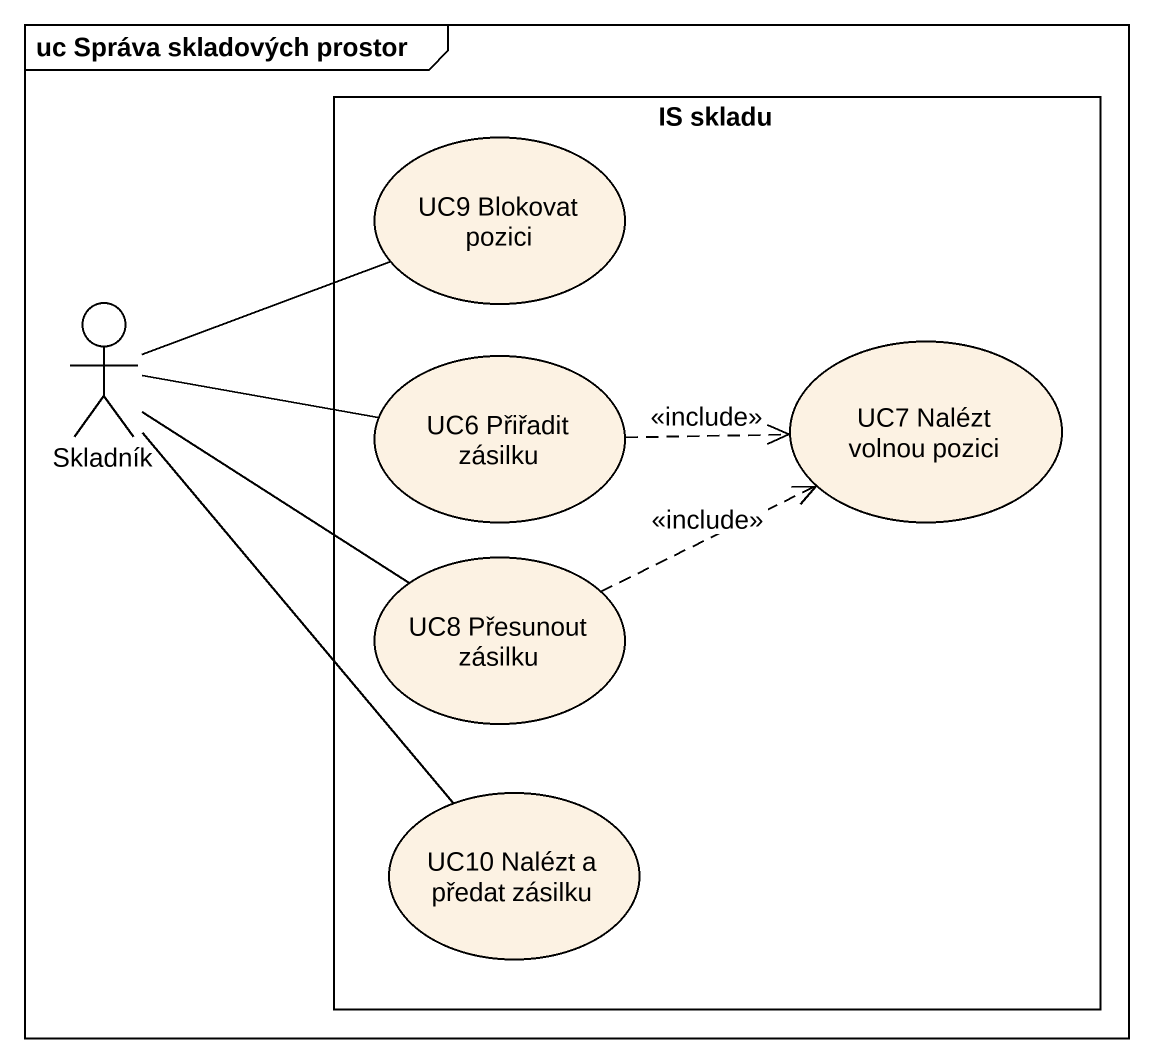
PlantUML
@startuml
mainframe uc Správa skladových prostor
rectangle "IS skladu" as IS_skladu {
  usecase "UC9 Blokovat pozici" as UC9_Blokovat_pozici
  usecase "UC6 Přiřadit zásilku" as UC6_Přiřadit_zásilku
  usecase "UC7 Nalézt volnou pozici" as UC7_Nalézt_volnou_pozici
  usecase "UC8 Přesunout zásilku" as UC8_Přesunout_zásilku
  usecase "UC10 Nalézt a předat zásilku" as UC10_Nalézt_a_předat_zásilku
}
actor Skladník
Skladník -right- UC9_Blokovat_pozici
Skladník -right- UC6_Přiřadit_zásilku
Skladník -right- UC8_Přesunout_zásilku
Skladník -- UC10_Nalézt_a_předat_zásilku
UC6_Přiřadit_zásilku .right.> UC7_Nalézt_volnou_pozici : <<include>>
UC8_Přesunout_zásilku .right.> UC7_Nalézt_volnou_pozici : <<include>>
@enduml
